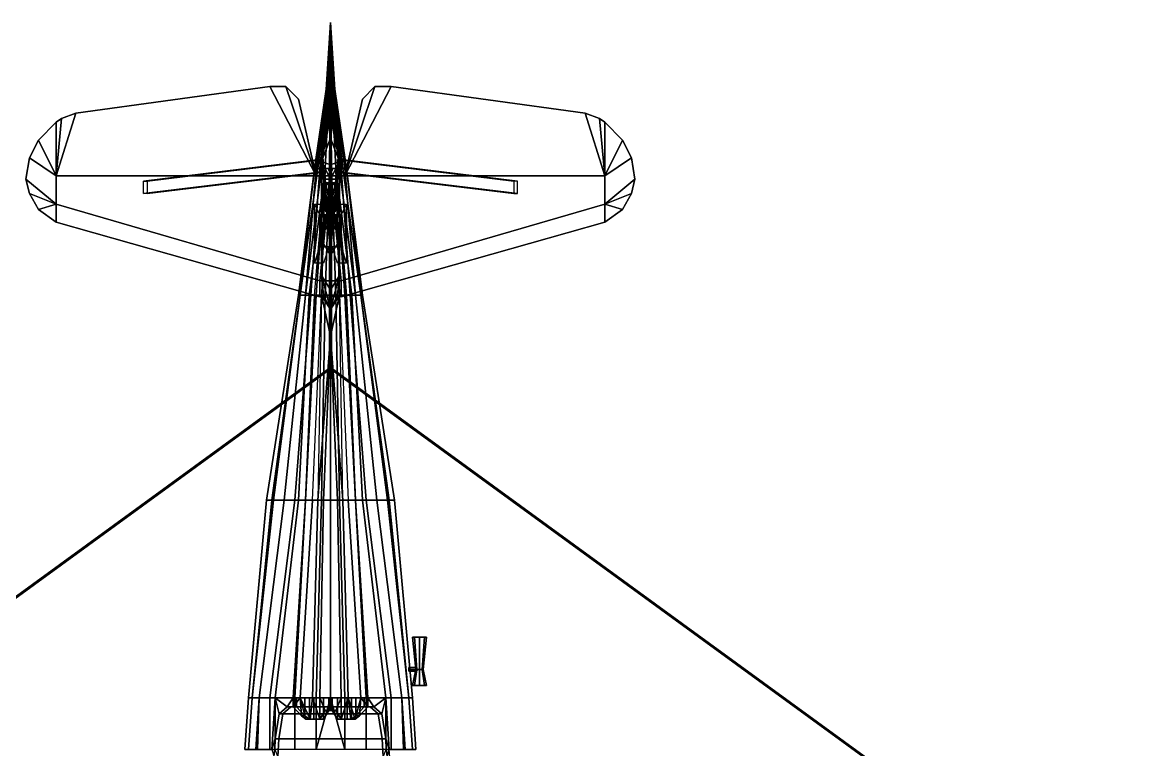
# Model space of a CAD drawing. Header units: millimetres. Extents: x -5.4 to 5.4, y -3.8 to 20.5.
# Drawn here: x -1.73 to 4.55, y -0.27 to 3.81 of the extents above; entities that cross this region are included whole.
import ezdxf

# ---------------------------------------------------------------- set-up
doc = ezdxf.new("R2010")
doc.units = ezdxf.units.MM
for name, color, linetype in [('cab_internals', 3, 'Continuous'), ('w2', 1, 'Continuous'), ('wing', 5, 'Continuous')]:
    doc.layers.add(name, color=color, linetype=linetype)

msp = doc.modelspace()

# ---------------------------------------------------------------- linework, layer by layer
for points in [[(-0.05, 3.03, 0.86), (0, 3.79, 0.61), (0, 3.81, 0.51), (-0.05, 3.03, 0.86)], [(-0.05, 3.03, 0.86), (0, 3.81, 0.51), (0, 3.81, 0.43), (-0.05, 3.03, 0.86)], [(-0.05, 3.03, 0.86), (0, 3.81, 0.43), (0, 3.76, 0.29), (-0.05, 3.03, 0.86)], [(-0.05, 3.03, 0.86), (0, 3.76, 0.68), (0, 3.79, 0.61), (-0.05, 3.03, 0.86)], [(-0.05, 3.03, 0.86), (0, 3.71, 0.86), (0, 3.78, 0.71), (-0.05, 3.03, 0.86)], [(-0.05, 3.03, 0.86), (0, 3.78, 0.71), (0, 3.78, 0.69), (-0.05, 3.03, 0.86)], [(-0.05, 3.03, 0.86), (0, 3.78, 0.69), (0, 3.76, 0.68), (-0.05, 3.03, 0.86)], [(0, 3.79, 0.61), (0.05, 3.03, 0.86), (0.05, 3.03, 0.86), (0, 3.81, 0.51)], [(0, 3.81, 0.51), (0.05, 3.03, 0.86), (0.05, 3.03, 0.86), (0, 3.81, 0.43)], [(0, 3.81, 0.43), (0.05, 3.03, 0.86), (0.05, 3.03, 0.86), (0, 3.76, 0.29)], [(0, 3.76, 0.68), (0.05, 3.03, 0.86), (0.05, 3.03, 0.86), (0, 3.79, 0.61)], [(0, 3.71, 0.86), (0.05, 3.03, 0.86), (0.05, 3.03, 0.86), (0, 3.78, 0.71)], [(0, 3.78, 0.71), (0.05, 3.03, 0.86), (0.05, 3.03, 0.86), (0, 3.78, 0.69)], [(0, 3.78, 0.69), (0.05, 3.03, 0.86), (0.05, 3.03, 0.86), (0, 3.76, 0.68)], [(-0.05, 3.03, 0.86), (0, 3.76, 0.29), (0, 3.6, 0.16), (-0.05, 3.03, 0.86)], [(-0.05, 3.03, 1.49), (0, 3.44, 1.49), (0, 3.71, 0.86), (-0.05, 3.03, 0.86)], [(0, 3.76, 0.29), (0.05, 3.03, 0.86), (0.05, 3.03, 0.86), (0, 3.6, 0.16)], [(0, 3.44, 1.49), (0.05, 3.03, 1.49), (0.05, 3.03, 0.86), (0, 3.71, 0.86)], [(-0.07, 2.99, 0.45), (0, 3.6, 0.16), (-0.09, 2.99, 0.35), (-0.07, 2.99, 0.45)], [(-0.09, 2.99, 0.35), (0, 3.6, 0.16), (-0.09, 2.99, 0.22), (-0.09, 2.99, 0.35)], [(-0.09, 2.99, 0.22), (0, 3.6, 0.16), (-0.08, 2.99, 0.13), (-0.09, 2.99, 0.22)], [(-0.09, 2.99, 0.22), (0, 3.6, 0.16), (-0.08, 2.99, 0.13), (-0.09, 2.99, 0.22)], [(-0.08, 2.99, 0.13), (0, 3.6, 0.16), (-0.06, 2.99, 0.07), (-0.08, 2.99, 0.13)], [(-0.05, 2.99, 0.52), (0, 3.6, 0.16), (-0.07, 2.99, 0.45), (-0.05, 2.99, 0.52)], [(-0.06, 2.99, 0.07), (0, 3.6, 0.16), (-0.005, 2.99), (-0.06, 2.99, 0.07)], [(-0.05, 3.03, 0.86), (0, 3.6, 0.16), (-0.03, 2.99, 0.57), (-0.05, 3.03, 0.86)], [(-0.03, 2.99, 0.57), (0, 3.6, 0.16), (-0.05, 2.99, 0.52), (-0.03, 2.99, 0.57)], [(0, 3.6, 0.16), (0.005, 2.99), (0.005, 2.99), (-0.005, 2.99)], [(0, 3.6, 0.16), (0.05, 3.03, 0.86), (0.05, 3.03, 0.86), (0.03, 2.99, 0.57)], [(0, 3.6, 0.16), (0.03, 2.99, 0.57), (0.03, 2.99, 0.57), (0.05, 2.99, 0.52)], [(0, 3.6, 0.16), (0.05, 2.99, 0.52), (0.05, 2.99, 0.52), (0.07, 2.99, 0.45)], [(0, 3.6, 0.16), (0.07, 2.99, 0.45), (0.07, 2.99, 0.45), (0.09, 2.99, 0.35)], [(0, 3.6, 0.16), (0.09, 2.99, 0.35), (0.09, 2.99, 0.35), (0.09, 2.99, 0.22)], [(0, 3.6, 0.16), (0.09, 2.99, 0.22), (0.09, 2.99, 0.22), (0.08, 2.99, 0.13)], [(0, 3.6, 0.16), (0.08, 2.99, 0.13), (0.08, 2.99, 0.13), (0.06, 2.99, 0.07)], [(0, 3.6, 0.16), (0.06, 2.99, 0.07), (0.06, 2.99, 0.07), (0.03, 2.99, 0.03)], [(0, 3.6, 0.16), (0.03, 2.99, 0.03), (0.03, 2.99, 0.03), (0.005, 2.99)], [(0, 3.44, 1.49), (-0.05, 3.03, 1.49), (0, 3.39, 1.57)], [(0.05, 3.03, 1.49), (0, 3.44, 1.49), (0, 3.39, 1.57)], [(0, 3.39, 1.57), (-0.05, 3.03, 1.49), (0, 3.32, 1.67)], [(0.05, 3.03, 1.49), (0, 3.39, 1.57), (0, 3.32, 1.67)], [(0, 3.32, 1.67), (-0.05, 3.03, 1.49), (0, 3.28, 1.72)], [(0, 3.28, 1.72), (-0.05, 3.03, 1.49), (0, 3.16, 1.8)], [(0.05, 3.03, 1.49), (0, 3.32, 1.67), (0, 3.28, 1.72)], [(0.05, 3.03, 1.49), (0, 3.28, 1.72), (0, 3.16, 1.8)], [(0, 3.16, 1.8), (-0.05, 3.03, 1.49), (0, 3.01, 1.84)], [(0.05, 3.03, 1.49), (0, 3.16, 1.8), (0, 3.01, 1.84)], [(0, 2.53, 1.57), (-0.05, 3.03, 1.49), (-0.05, 2.59, 1.49), (0, 2.5, 1.49)], [(0, 2.6, 1.67), (-0.05, 3.03, 1.49), (0, 2.53, 1.57)], [(0, 2.66, 1.72), (-0.05, 3.03, 1.49), (0, 2.6, 1.67)], [(0, 2.77, 1.8), (-0.05, 3.03, 1.49), (0, 2.66, 1.72)], [(0, 2.93, 1.84), (-0.05, 3.03, 1.49), (0, 2.77, 1.8)], [(0, 3.01, 1.84), (-0.05, 3.03, 1.49), (0, 2.93, 1.84)], [(-0.05, 2.59, 1.49), (-0.05, 3.03, 1.49), (-0.05, 3.03, 0.86), (-0.05, 2.39, 0.86)], [(0.05, 3.03, 1.49), (0, 2.53, 1.57), (0, 2.5, 1.49), (0.05, 2.59, 1.49)], [(0.05, 3.03, 1.49), (0, 2.6, 1.67), (0, 2.53, 1.57)], [(0.05, 3.03, 1.49), (0, 2.66, 1.72), (0, 2.6, 1.67)], [(0.05, 3.03, 1.49), (0, 2.77, 1.8), (0, 2.66, 1.72)], [(0.05, 3.03, 1.49), (0, 2.93, 1.84), (0, 2.77, 1.8)], [(0.05, 3.03, 1.49), (0, 3.01, 1.84), (0, 2.93, 1.84)], [(0.05, 3.03, 0.86), (0.05, 2.39, 0.86), (0.03, 2.99, 0.57)], [(0.05, 3.03, 1.49), (0.05, 2.59, 1.49), (0.05, 2.39, 0.86), (0.05, 3.03, 0.86)], [(-0.18, 2.28, 0.32), (-0.17, 2.28, 0.41), (-0.07, 2.99, 0.45), (-0.09, 2.99, 0.35)], [(-0.18, 2.28, 0.15), (-0.18, 2.28, 0.32), (-0.09, 2.99, 0.35), (-0.09, 2.99, 0.22)], [(-0.17, 2.28, 0.09), (-0.18, 2.28, 0.15), (-0.09, 2.99, 0.22)], [(-0.14, 2.28), (-0.17, 2.28, 0.09), (-0.09, 2.99, 0.22), (-0.08, 2.99, 0.13)], [(-0.17, 2.28, 0.41), (-0.14, 2.28, 0.48), (-0.05, 2.99, 0.52), (-0.07, 2.99, 0.45)], [(-0.11, 2.28, -0.05), (-0.14, 2.28), (-0.08, 2.99, 0.13), (-0.06, 2.99, 0.07)], [(-0.14, 2.28, 0.48), (-0.12, 2.28, 0.53), (-0.03, 2.99, 0.57), (-0.05, 2.99, 0.52)], [(-0.12, 2.28, 0.53), (-0.09, 2.28, 0.58), (-0.03, 2.99, 0.57)], [(-0.08, 2.28, -0.09), (-0.11, 2.28, -0.05), (-0.06, 2.99, 0.07), (-0.03, 2.99, 0.03)], [(-0.03, 2.28, -0.12), (-0.08, 2.28, -0.09), (-0.03, 2.99, 0.03), (-0.005, 2.99)], [(-0.05, 2.39, 0.86), (-0.03, 2.99, 0.57), (-0.05, 2.28, 0.62), (-0.04, 2.28, 0.74)], [(0, 2.28, -0.12), (-0.03, 2.28, -0.12), (-0.005, 2.99), (0, 2.99)], [(0, 3, 1.82), (-0.01, 2.99, 1.77), (-0.01, 2.99, 2.01), (0, 3, 2.01)], [(0, 2.97, 2.01), (0, 3, 2.01), (-0.01, 2.99, 2.01), (-0.01, 2.98, 2.01)], [(-0.01, 2.99, 1.77), (-0.01, 2.98, 1.77), (-0.01, 2.98, 2.01), (-0.01, 2.99, 2.01)], [(-0.01, 2.98, 1.77), (0, 2.97, 1.82), (0, 2.97, 2.01), (-0.01, 2.98, 2.01)], [(0, 2.98, 1.995), (-0.005, 2.98, 1.99), (-0.005, 1.87, 1.76), (0, 1.87, 1.765)], [(-0.005, 2.98, 1.99), (0, 2.98, 1.985), (0, 1.87, 1.755), (-0.005, 1.87, 1.76)], [(0.01, 2.99, 1.77), (0, 3, 1.82), (0, 3, 2.01), (0.01, 2.99, 2.01)], [(0.01, 2.98, 2.01), (0.01, 2.99, 2.01), (0, 3, 2.01), (0, 2.97, 2.01)], [(0.03, 2.28, -0.12), (0, 2.28, -0.12), (0, 2.99), (0.005, 2.99)], [(0, 2.97, 1.82), (0.01, 2.98, 1.77), (0.01, 2.98, 2.01), (0, 2.97, 2.01)], [(0.005, 2.98, 1.99), (0, 2.98, 1.995), (0, 1.87, 1.765), (0.005, 1.87, 1.76)], [(0, 2.98, 1.985), (0.005, 2.98, 1.99), (0.005, 1.87, 1.76), (0, 1.87, 1.755)], [(0.08, 2.28, -0.09), (0.03, 2.28, -0.12), (0.005, 2.99), (0.03, 2.99, 0.03)], [(0.01, 2.98, 1.77), (0.01, 2.99, 1.77), (0.01, 2.99, 2.01), (0.01, 2.98, 2.01)], [(0.11, 2.28, -0.05), (0.08, 2.28, -0.09), (0.03, 2.99, 0.03), (0.06, 2.99, 0.07)], [(0.05, 2.28, 0.62), (0.09, 2.28, 0.58), (0.03, 2.99, 0.57)], [(0.09, 2.28, 0.58), (0.12, 2.28, 0.53), (0.03, 2.99, 0.57)], [(0.12, 2.28, 0.53), (0.14, 2.28, 0.48), (0.05, 2.99, 0.52), (0.03, 2.99, 0.57)], [(0.03, 2.99, 0.57), (0.05, 2.39, 0.86), (0.04, 2.28, 0.74), (0.05, 2.28, 0.62)], [(0.14, 2.28, 0.48), (0.17, 2.28, 0.41), (0.07, 2.99, 0.45), (0.05, 2.99, 0.52)], [(0.14, 2.28), (0.11, 2.28, -0.05), (0.06, 2.99, 0.07), (0.08, 2.99, 0.13)], [(0.17, 2.28, 0.41), (0.18, 2.28, 0.32), (0.09, 2.99, 0.35), (0.07, 2.99, 0.45)], [(0.17, 2.28, 0.09), (0.14, 2.28), (0.08, 2.99, 0.13), (0.09, 2.99, 0.22)], [(0.18, 2.28, 0.32), (0.18, 2.28, 0.15), (0.09, 2.99, 0.22), (0.09, 2.99, 0.35)], [(0.18, 2.28, 0.15), (0.17, 2.28, 0.09), (0.09, 2.99, 0.22)], [(0.03, 2.95, 0.03), (0.03, 2.87, -0.28), (-0.03, 2.87, -0.28), (-0.03, 2.95, 0.03)], [(-0.03, 2.87, -0.28), (-0.03, 2.82, -0.28), (-0.03, 2.83, 0.01), (-0.03, 2.95, 0.03)], [(-0.03, 2.93, -0.3), (-0.03, 2.9, -0.31), (-0.03, 2.75, -0.28), (-0.03, 2.91, -0.28)], [(0.03, 2.91, -0.28), (0.03, 2.93, -0.3), (-0.03, 2.93, -0.3), (-0.03, 2.91, -0.28)], [(0.03, 2.93, -0.3), (0.03, 2.9, -0.31), (-0.03, 2.9, -0.31), (-0.03, 2.93, -0.3)], [(-0.03, 2.91, -0.28), (-0.03, 2.75, -0.28), (0.03, 2.75, -0.28), (0.03, 2.91, -0.28)], [(-0.03, 2.9, -0.31), (-0.03, 2.82, -0.31), (-0.03, 2.75, -0.28)], [(0.03, 2.9, -0.31), (0.03, 2.82, -0.31), (-0.03, 2.82, -0.31), (-0.03, 2.9, -0.31)], [(0.03, 2.83, 0.01), (0.03, 2.82, -0.28), (0.03, 2.87, -0.28), (0.03, 2.95, 0.03)], [(0.03, 2.75, -0.28), (0.03, 2.9, -0.31), (0.03, 2.93, -0.3), (0.03, 2.91, -0.28)], [(0.03, 2.75, -0.28), (0.03, 2.82, -0.31), (0.03, 2.9, -0.31), (0.03, 2.75, -0.28)], [(-0.03, 2.83, 0.01), (-0.03, 2.82, -0.28), (0.03, 2.82, -0.28), (0.03, 2.83, 0.01)], [(-0.06, 2.73, -0.08), (-0.09, 2.79, 0.04), (-0.04, 2.79, 0.04), (-0.01, 2.73, -0.08)], [(-0.09, 2.46, 0.04), (-0.09, 2.79, 0.04), (-0.06, 2.73, -0.08), (-0.06, 2.55, -0.08)], [(-0.03, 2.75, -0.28), (-0.03, 2.82, -0.31), (0.03, 2.82, -0.31), (0.03, 2.75, -0.28)], [(-0.02, 2.73, -0.2), (-0.02, 2.82, -0.28), (-0.02, 2.78, -0.28), (-0.02, 2.69, -0.2)], [(0.02, 2.73, -0.2), (0.02, 2.82, -0.28), (-0.02, 2.82, -0.28), (-0.02, 2.73, -0.2)], [(-0.02, 2.69, -0.2), (-0.02, 2.78, -0.28), (0.02, 2.78, -0.28), (0.02, 2.69, -0.2)], [(0.01, 2.73, -0.08), (0.04, 2.79, 0.04), (0.09, 2.79, 0.04), (0.06, 2.73, -0.08)], [(0.02, 2.69, -0.2), (0.02, 2.78, -0.28), (0.02, 2.82, -0.28), (0.02, 2.73, -0.2)], [(0.09, 2.46, 0.04), (0.06, 2.55, -0.08), (0.06, 2.73, -0.08), (0.09, 2.79, 0.04)], [(-0.03, 2.73, -0.2), (-0.06, 2.73, -0.08), (-0.01, 2.73, -0.08), (0, 2.73, -0.12)], [(-0.06, 2.55, -0.08), (-0.06, 2.73, -0.08), (-0.03, 2.73, -0.2), (-0.03, 2.68, -0.2)], [(-0.03, 2.68, -0.2), (-0.03, 2.73, -0.2), (0.03, 2.73, -0.2), (0.03, 2.68, -0.2)], [(-0.03, 2.73, -0.2), (0, 2.73, -0.12), (0, 2.73, -0.12), (0.03, 2.73, -0.2)], [(0, 2.73, -0.12), (0.01, 2.73, -0.08), (0.06, 2.73, -0.08), (0.03, 2.73, -0.2)], [(0.06, 2.55, -0.08), (0.03, 2.68, -0.2), (0.03, 2.73, -0.2), (0.06, 2.73, -0.08)], [(-0.06, 2.55, -0.08), (-0.03, 2.68, -0.2), (0, 2.5933, -0.12), (-0.01, 2.55, -0.08)], [(0, 2.5933, -0.12), (-0.03, 2.68, -0.2), (0.03, 2.68, -0.2), (0, 2.5933, -0.12)], [(0.01, 2.55, -0.08), (0, 2.5933, -0.12), (0.03, 2.68, -0.2), (0.06, 2.55, -0.08)], [(0, 2.5, 1.49), (-0.05, 2.59, 1.49), (-0.05, 2.39, 0.86), (0, 2.31, 0.86)], [(0.05, 2.59, 1.49), (0, 2.5, 1.49), (0, 2.31, 0.86), (0.05, 2.39, 0.86)], [(-0.09, 2.46, 0.04), (-0.06, 2.55, -0.08), (-0.01, 2.55, -0.08), (-0.04, 2.46, 0.04)], [(0.04, 2.46, 0.04), (0.01, 2.55, -0.08), (0.06, 2.55, -0.08), (0.09, 2.46, 0.04)], [(0, 2.31, 0.86), (-0.05, 2.39, 0.86), (-0.02, 2.28, 0.78), (0, 2.28, 0.79)], [(-0.05, 2.39, 0.86), (-0.05, 2.39, 0.86), (-0.04, 2.28, 0.74), (-0.02, 2.28, 0.78)], [(0.05, 2.39, 0.86), (0, 2.31, 0.86), (0, 2.28, 0.79), (0.02, 2.28, 0.78)], [(0.05, 2.39, 0.86), (0.05, 2.39, 0.86), (0.02, 2.28, 0.78), (0.04, 2.28, 0.74)], [(-0.17, 2.28, 0.41), (-0.18, 2.28, 0.32), (-0.36, 1.13, 0.19), (-0.33, 1.13, 0.34)], [(-0.18, 2.28, 0.32), (-0.18, 2.28, 0.15), (-0.36, 1.13, 0.11), (-0.36, 1.13, 0.19)], [(-0.18, 2.28, 0.15), (-0.17, 2.28, 0.09), (-0.32, 1.13, -0.04), (-0.36, 1.13, 0.11)], [(-0.14, 2.28, 0.48), (-0.17, 2.28, 0.41), (-0.33, 1.13, 0.34), (-0.26, 1.13, 0.48)], [(-0.17, 2.28, 0.09), (-0.14, 2.28), (-0.26, 1.13, -0.14), (-0.32, 1.13, -0.04)], [(-0.14, 2.28), (-0.11, 2.28, -0.05), (-0.2, 1.13, -0.22), (-0.26, 1.13, -0.14)], [(-0.12, 2.28, 0.53), (-0.14, 2.28, 0.48), (-0.26, 1.13, 0.48), (-0.18, 1.13, 0.58)], [(-0.11, 2.28, -0.05), (-0.08, 2.28, -0.09), (-0.14, 1.13, -0.27), (-0.2, 1.13, -0.22)], [(-0.09, 2.28, 0.58), (-0.12, 2.28, 0.53), (-0.18, 1.13, 0.58), (-0.14, 1.13, 0.62)], [(-0.08, 2.28, -0.09), (-0.03, 2.28, -0.12), (-0.05, 1.13, -0.3), (-0.14, 1.13, -0.27)], [(-0.05, 2.28, 0.62), (-0.09, 2.28, 0.58), (-0.14, 1.13, 0.62), (-0.1, 1.13, 0.66)], [(-0.05, 2.28, 0.62), (-0.05, 2.28, 0.62), (-0.07, 1.13, 0.73), (0, 2.05, 0.65)], [(-0.03, 2.28, -0.12), (0, 2.28, -0.12), (0, 1.13, -0.31), (-0.05, 1.13, -0.3)], [(-0.05, 2.28, 0.62), (-0.05, 2.28, 0.62), (0, 2.05, 0.65), (0, 2.2, 0.69)], [(-0.05, 2.28, 0.62), (-0.05, 2.28, 0.62), (0, 2.2, 0.69), (-0.04, 2.28, 0.74)], [(-0.04, 2.28, 0.74), (-0.04, 2.28, 0.74), (0, 2.2, 0.69), (-0.02, 2.28, 0.78)], [(-0.02, 2.28, 0.78), (-0.02, 2.28, 0.78), (0, 2.2, 0.69), (0, 2.28, 0.79)], [(0, 2.28, -0.12), (0.03, 2.28, -0.12), (0.05, 1.13, -0.3), (0, 1.13, -0.31)], [(0.05, 2.28, 0.62), (0.05, 2.28, 0.62), (0, 2.05, 0.65), (0.07, 1.13, 0.73)], [(0, 2.28, 0.79), (0, 2.28, 0.79), (0, 2.2, 0.69), (0.02, 2.28, 0.78)], [(0.02, 2.28, 0.78), (0.02, 2.28, 0.78), (0, 2.2, 0.69), (0.04, 2.28, 0.74)], [(0.04, 2.28, 0.74), (0.04, 2.28, 0.74), (0, 2.2, 0.69), (0.05, 2.28, 0.62)], [(0, 2.2, 0.69), (0, 2.2, 0.69), (0, 2.05, 0.65), (0.05, 2.28, 0.62)], [(0.03, 2.28, -0.12), (0.08, 2.28, -0.09), (0.14, 1.13, -0.27), (0.05, 1.13, -0.3)], [(0.09, 2.28, 0.58), (0.05, 2.28, 0.62), (0.1, 1.13, 0.66), (0.14, 1.13, 0.62)], [(0.08, 2.28, -0.09), (0.11, 2.28, -0.05), (0.2, 1.13, -0.22), (0.14, 1.13, -0.27)], [(0.12, 2.28, 0.53), (0.09, 2.28, 0.58), (0.14, 1.13, 0.62), (0.18, 1.13, 0.58)], [(0.11, 2.28, -0.05), (0.14, 2.28), (0.26, 1.13, -0.14), (0.2, 1.13, -0.22)], [(0.14, 2.28, 0.48), (0.12, 2.28, 0.53), (0.18, 1.13, 0.58), (0.26, 1.13, 0.48)], [(0.14, 2.28), (0.17, 2.28, 0.09), (0.32, 1.13, -0.04), (0.26, 1.13, -0.14)], [(0.17, 2.28, 0.41), (0.14, 2.28, 0.48), (0.26, 1.13, 0.48), (0.33, 1.13, 0.34)], [(0.18, 2.28, 0.32), (0.17, 2.28, 0.41), (0.33, 1.13, 0.34), (0.36, 1.13, 0.19)], [(0.17, 2.28, 0.09), (0.18, 2.28, 0.15), (0.36, 1.13, 0.11), (0.32, 1.13, -0.04)], [(0.18, 2.28, 0.15), (0.18, 2.28, 0.32), (0.36, 1.13, 0.19), (0.36, 1.13, 0.11)], [(0, 2.05, 0.65), (0, 2.05, 0.65), (-0.07, 1.13, 0.73), (-0.04, 1.13, 0.75)], [(0, 2.05, 0.65), (0, 2.05, 0.65), (-0.04, 1.13, 0.75), (0, 1.13, 0.76)], [(0, 2.05, 0.65), (0, 2.05, 0.65), (0, 1.13, 0.76), (0.04, 1.13, 0.75)], [(0, 2.05, 0.65), (0, 2.05, 0.65), (0.04, 1.13, 0.75), (0.07, 1.13, 0.73)], [(-0.46, 0.02, 0.14), (-0.44, 0.02, 0.25), (-0.33, 1.13, 0.34), (-0.36, 1.13, 0.19)], [(-0.46, 0.02, 0.05), (-0.46, 0.02, 0.14), (-0.36, 1.13, 0.19), (-0.36, 1.13, 0.11)], [(-0.44, 0.02, -0.07), (-0.46, 0.02, 0.05), (-0.36, 1.13, 0.11), (-0.32, 1.13, -0.04)], [(-0.44, 0.02, 0.25), (-0.4, 0.02, 0.38), (-0.26, 1.13, 0.48), (-0.33, 1.13, 0.34)], [(-0.4, 0.02, -0.17), (-0.44, 0.02, -0.07), (-0.32, 1.13, -0.04), (-0.26, 1.13, -0.14)], [(-0.4, 0.02, 0.38), (-0.31, 0.02, 0.51), (-0.18, 1.13, 0.58), (-0.26, 1.13, 0.48)], [(-0.34, 0.02, -0.27), (-0.4, 0.02, -0.17), (-0.26, 1.13, -0.14), (-0.2, 1.13, -0.22)], [(-0.2, 0.02, -0.39), (-0.34, 0.02, -0.27), (-0.2, 1.13, -0.22), (-0.14, 1.13, -0.27)], [(-0.31, 0.02, 0.51), (-0.21, 0.02, 0.6), (-0.14, 1.13, 0.62), (-0.18, 1.13, 0.58)], [(-0.21, 0.02, 0.6), (-0.17, 0.02, 0.64), (-0.1, 1.13, 0.66), (-0.14, 1.13, 0.62)], [(-0.08, 0.02, -0.43), (-0.2, 0.02, -0.39), (-0.14, 1.13, -0.27), (-0.05, 1.13, -0.3)], [(-0.17, 0.02, 0.64), (-0.1, 0.02, 0.84), (-0.07, 1.13, 0.73), (-0.1, 1.13, 0.66)], [(-0.1, 0.02, 0.84), (-0.06, 0.02, 0.89), (-0.04, 1.13, 0.75), (-0.07, 1.13, 0.73)], [(0, 0.02, -0.44), (-0.08, 0.02, -0.43), (-0.05, 1.13, -0.3), (0, 1.13, -0.31)], [(-0.06, 0.02, 0.89), (0, 0.02, 0.91), (0, 1.13, 0.76), (-0.04, 1.13, 0.75)], [(0, 0.02, 0.91), (0.06, 0.02, 0.89), (0.04, 1.13, 0.75), (0, 1.13, 0.76)], [(0.08, 0.02, -0.43), (0, 0.02, -0.44), (0, 1.13, -0.31), (0.05, 1.13, -0.3)], [(0.06, 0.02, 0.89), (0.1, 0.02, 0.84), (0.07, 1.13, 0.73), (0.04, 1.13, 0.75)], [(0.2, 0.02, -0.39), (0.08, 0.02, -0.43), (0.05, 1.13, -0.3), (0.14, 1.13, -0.27)], [(0.1, 0.02, 0.84), (0.17, 0.02, 0.64), (0.1, 1.13, 0.66), (0.07, 1.13, 0.73)], [(0.17, 0.02, 0.64), (0.21, 0.02, 0.6), (0.14, 1.13, 0.62), (0.1, 1.13, 0.66)], [(0.34, 0.02, -0.27), (0.2, 0.02, -0.39), (0.14, 1.13, -0.27), (0.2, 1.13, -0.22)], [(0.21, 0.02, 0.6), (0.31, 0.02, 0.51), (0.18, 1.13, 0.58), (0.14, 1.13, 0.62)], [(0.31, 0.02, 0.51), (0.4, 0.02, 0.38), (0.26, 1.13, 0.48), (0.18, 1.13, 0.58)], [(0.4, 0.02, -0.17), (0.34, 0.02, -0.27), (0.2, 1.13, -0.22), (0.26, 1.13, -0.14)], [(0.44, 0.02, -0.07), (0.4, 0.02, -0.17), (0.26, 1.13, -0.14), (0.32, 1.13, -0.04)], [(0.4, 0.02, 0.38), (0.44, 0.02, 0.25), (0.33, 1.13, 0.34), (0.26, 1.13, 0.48)], [(0.46, 0.02, 0.05), (0.44, 0.02, -0.07), (0.32, 1.13, -0.04), (0.36, 1.13, 0.11)], [(0.44, 0.02, 0.25), (0.46, 0.02, 0.14), (0.36, 1.13, 0.19), (0.33, 1.13, 0.34)], [(0.46, 0.02, 0.14), (0.46, 0.02, 0.05), (0.36, 1.13, 0.11), (0.36, 1.13, 0.19)], [(0.46, 0.36, -0.11), (0.4717, 0.36, -0.1383), (0.4859, 0.18, -0.1241), (0.48, 0.18, -0.11)], [(0.4717, 0.36, -0.0817), (0.46, 0.36, -0.11), (0.48, 0.18, -0.11), (0.4859, 0.18, -0.0959)], [(0.46, 0.36, -0.11), (0.5283, 0.36, -0.0817), (0.54, 0.36, -0.11), (0.4717, 0.36, -0.1383)], [(0.4717, 0.36, -0.0817), (0.5, 0.36, -0.07), (0.5283, 0.36, -0.0817), (0.46, 0.36, -0.11)], [(0.4717, 0.36, -0.1383), (0.5, 0.36, -0.15), (0.5, 0.18, -0.13), (0.4859, 0.18, -0.1241)], [(0.5, 0.36, -0.07), (0.4717, 0.36, -0.0817), (0.4859, 0.18, -0.0959), (0.5, 0.18, -0.09)], [(0.4717, 0.36, -0.1383), (0.54, 0.36, -0.11), (0.5283, 0.36, -0.1383), (0.5, 0.36, -0.15)], [(0.5, 0.36, -0.15), (0.5283, 0.36, -0.1383), (0.5141, 0.18, -0.1241), (0.5, 0.18, -0.13)], [(0.5283, 0.36, -0.0817), (0.5, 0.36, -0.07), (0.5, 0.18, -0.09), (0.5141, 0.18, -0.0959)], [(0.5283, 0.36, -0.1383), (0.54, 0.36, -0.11), (0.52, 0.18, -0.11), (0.5141, 0.18, -0.1241)], [(0.54, 0.36, -0.11), (0.5283, 0.36, -0.0817), (0.5141, 0.18, -0.0959), (0.52, 0.18, -0.11)], [(0.44, 0.18, -0.12), (0.44, 0.19, -0.11), (0.48, 0.19, -0.11), (0.49, 0.18, -0.12)], [(0.44, 0.19, -0.11), (0.44, 0.18, -0.1), (0.49, 0.18, -0.1), (0.48, 0.19, -0.11)], [(0.44, 0.17, -0.11), (0.44, 0.18, -0.12), (0.49, 0.18, -0.12), (0.48, 0.17, -0.11)], [(0.44, 0.18, -0.1), (0.44, 0.17, -0.11), (0.48, 0.17, -0.11), (0.49, 0.18, -0.1)], [(0.46, 0.09, -0.11), (0.4717, 0.09, -0.0817), (0.4859, 0.18, -0.0959), (0.48, 0.18, -0.11)], [(0.4717, 0.09, -0.1383), (0.46, 0.09, -0.11), (0.48, 0.18, -0.11), (0.4859, 0.18, -0.1241)], [(0.4717, 0.09, -0.0817), (0.5, 0.09, -0.07), (0.5, 0.18, -0.09), (0.4859, 0.18, -0.0959)], [(0.5, 0.09, -0.15), (0.4717, 0.09, -0.1383), (0.4859, 0.18, -0.1241), (0.5, 0.18, -0.13)], [(0.5, 0.09, -0.07), (0.5283, 0.09, -0.0817), (0.5141, 0.18, -0.0959), (0.5, 0.18, -0.09)], [(0.5283, 0.09, -0.1383), (0.5, 0.09, -0.15), (0.5, 0.18, -0.13), (0.5141, 0.18, -0.1241)], [(0.5283, 0.09, -0.0817), (0.54, 0.09, -0.11), (0.52, 0.18, -0.11), (0.5141, 0.18, -0.0959)], [(0.54, 0.09, -0.11), (0.5283, 0.09, -0.1383), (0.5141, 0.18, -0.1241), (0.52, 0.18, -0.11)], [(0.54, 0.09, -0.11), (0.4717, 0.09, -0.0817), (0.46, 0.09, -0.11), (0.5283, 0.09, -0.1383)], [(0.5283, 0.09, -0.1383), (0.46, 0.09, -0.11), (0.4717, 0.09, -0.1383), (0.5, 0.09, -0.15)], [(0.5283, 0.09, -0.0817), (0.5, 0.09, -0.07), (0.4717, 0.09, -0.0817), (0.54, 0.09, -0.11)], [(-0.44, 0.02, 0.25), (-0.46, 0.02, 0.14), (-0.48, -0.27, 0.09), (-0.46, -0.27, 0.2)], [(-0.46, 0.02, 0.14), (-0.46, 0.02, 0.05), (-0.48, -0.27, -0.01), (-0.48, -0.27, 0.09)], [(-0.46, 0.02, 0.05), (-0.44, 0.02, -0.07), (-0.46, -0.27, -0.12), (-0.48, -0.27, -0.01)], [(-0.4, 0.02, 0.38), (-0.44, 0.02, 0.25), (-0.46, -0.27, 0.2), (-0.42, -0.27, 0.33)], [(-0.44, 0.02, -0.07), (-0.4, 0.02, -0.17), (-0.41, -0.27, -0.23), (-0.46, -0.27, -0.12)], [(-0.31, 0.02, 0.51), (-0.4, 0.02, 0.38), (-0.42, -0.27, 0.33), (-0.33, -0.27, 0.47)], [(-0.4, 0.02, -0.17), (-0.34, 0.02, -0.27), (-0.34, -0.27, -0.32), (-0.41, -0.27, -0.23)], [(-0.34, 0.02, -0.27), (-0.2, 0.02, -0.39), (-0.2, -0.27, -0.42), (-0.34, -0.27, -0.32)], [(-0.33, -0.27, 0.47), (-0.31, -0.21, 0.49), (-0.31, 0.02, 0.51)], [(-0.31, -0.21, 0.49), (-0.2878, -0.07, 0.53), (-0.31, 0.02, 0.51)], [(-0.2878, -0.07, 0.53), (-0.2433, -0.03, 0.57), (-0.31, 0.02, 0.51)], [(-0.2433, -0.03, 0.57), (-0.21, 0.02, 0.6), (-0.31, 0.02, 0.51)], [(-0.21, -0.03, 0.6), (-0.21, 0.02, 0.6), (-0.2433, -0.03, 0.57)], [(-0.163, -0.08, 0.66), (-0.17, 0.02, 0.64), (-0.21, -0.03, 0.6)], [(-0.17, 0.02, 0.64), (-0.21, 0.02, 0.6), (-0.21, -0.03, 0.6)], [(-0.2, 0.02, -0.39), (-0.08, 0.02, -0.43), (-0.08, -0.27, -0.46), (-0.2, -0.27, -0.42)], [(-0.1385, -0.1, 0.73), (-0.17, 0.02, 0.64), (-0.163, -0.08, 0.66)], [(-0.114, -0.1, 0.8), (-0.17, 0.02, 0.64), (-0.1385, -0.1, 0.73)], [(-0.1, 0.02, 0.84), (-0.17, 0.02, 0.64), (-0.114, -0.1, 0.8)], [(-0.1, 0.02, 0.84), (-0.114, -0.1, 0.8), (-0.06, -0.1, 0.89)], [(-0.06, 0.02, 0.89), (-0.1, 0.02, 0.84), (-0.06, -0.1, 0.89)], [(-0.08, 0.02, -0.43), (0, 0.02, -0.44), (-0.08, -0.27, -0.46)], [(-0.08, -0.27, -0.46), (0, 0.02, -0.44), (0.08, -0.27, -0.46)], [(-0.03, -0.05, 0.9), (0, -0.05, 0.91), (0, 0.02, 0.91), (-0.06, 0.02, 0.89)], [(-0.03, -0.05, 0.9), (-0.06, 0.02, 0.89), (-0.06, -0.1, 0.89)], [(0, 0.02, -0.44), (0.08, 0.02, -0.43), (0.08, -0.27, -0.46)], [(0, -0.05, 0.91), (0.03, -0.05, 0.9), (0.06, 0.02, 0.89), (0, 0.02, 0.91)], [(0.06, -0.1, 0.89), (0.06, 0.02, 0.89), (0.03, -0.05, 0.9)], [(0.06, -0.1, 0.89), (0.114, -0.1, 0.8), (0.1, 0.02, 0.84)], [(0.06, -0.1, 0.89), (0.1, 0.02, 0.84), (0.06, 0.02, 0.89)], [(0.08, 0.02, -0.43), (0.2, 0.02, -0.39), (0.2, -0.27, -0.42), (0.08, -0.27, -0.46)], [(0.1385, -0.1, 0.73), (0.17, 0.02, 0.64), (0.1, 0.02, 0.84)], [(0.114, -0.1, 0.8), (0.1385, -0.1, 0.73), (0.1, 0.02, 0.84)], [(0.163, -0.08, 0.66), (0.17, 0.02, 0.64), (0.1385, -0.1, 0.73)], [(0.21, -0.03, 0.6), (0.17, 0.02, 0.64), (0.163, -0.08, 0.66)], [(0.21, 0.02, 0.6), (0.17, 0.02, 0.64), (0.21, -0.03, 0.6)], [(0.2, 0.02, -0.39), (0.34, 0.02, -0.27), (0.34, -0.27, -0.32), (0.2, -0.27, -0.42)], [(0.21, 0.02, 0.6), (0.2433, -0.03, 0.57), (0.31, 0.02, 0.51)], [(0.21, 0.02, 0.6), (0.21, -0.03, 0.6), (0.2433, -0.03, 0.57)], [(0.2433, -0.03, 0.57), (0.2878, -0.07, 0.53), (0.31, 0.02, 0.51)], [(0.2878, -0.07, 0.53), (0.31, -0.21, 0.49), (0.31, 0.02, 0.51)], [(0.4, 0.02, 0.38), (0.31, 0.02, 0.51), (0.33, -0.27, 0.47), (0.42, -0.27, 0.33)], [(0.31, -0.21, 0.49), (0.33, -0.27, 0.47), (0.31, 0.02, 0.51)], [(0.34, 0.02, -0.27), (0.4, 0.02, -0.17), (0.41, -0.27, -0.23), (0.34, -0.27, -0.32)], [(0.44, 0.02, 0.25), (0.4, 0.02, 0.38), (0.42, -0.27, 0.33), (0.46, -0.27, 0.2)], [(0.4, 0.02, -0.17), (0.44, 0.02, -0.07), (0.46, -0.27, -0.12), (0.41, -0.27, -0.23)], [(0.46, 0.02, 0.14), (0.44, 0.02, 0.25), (0.46, -0.27, 0.2), (0.48, -0.27, 0.09)], [(0.44, 0.02, -0.07), (0.46, 0.02, 0.05), (0.48, -0.27, -0.01), (0.46, -0.27, -0.12)], [(0.46, 0.02, 0.05), (0.46, 0.02, 0.14), (0.48, -0.27, 0.09), (0.48, -0.27, -0.01)], [(-0.2233, -0.03, 0.57), (-0.2433, -0.03, 0.57), (-0.2878, -0.07, 0.53), (-0.2678, -0.07, 0.53)], [(-0.19, -0.03, 0.6), (-0.21, -0.03, 0.6), (-0.2433, -0.03, 0.57), (-0.2233, -0.03, 0.57)], [(-0.143, -0.08, 0.66), (-0.163, -0.08, 0.66), (-0.21, -0.03, 0.6), (-0.19, -0.03, 0.6)], [(-0.01, -0.05, 0.9), (-0.03, -0.05, 0.9), (-0.06, -0.1, 0.89), (-0.04, -0.1, 0.89)], [(0.03, -0.05, 0.9), (0.01, -0.05, 0.9), (0.04, -0.1, 0.89), (0.06, -0.1, 0.89)], [(0.163, -0.08, 0.66), (0.143, -0.08, 0.66), (0.19, -0.03, 0.6), (0.21, -0.03, 0.6)], [(0.21, -0.03, 0.6), (0.19, -0.03, 0.6), (0.2233, -0.03, 0.57), (0.2433, -0.03, 0.57)], [(0.2433, -0.03, 0.57), (0.2233, -0.03, 0.57), (0.2678, -0.07, 0.53), (0.2878, -0.07, 0.53)], [(-0.2678, -0.07, 0.53), (-0.2878, -0.07, 0.53), (-0.31, -0.21, 0.49), (-0.29, -0.21, 0.49)], [(-0.1185, -0.1, 0.73), (-0.1385, -0.1, 0.73), (-0.163, -0.08, 0.66), (-0.143, -0.08, 0.66)], [(-0.094, -0.1, 0.8), (-0.114, -0.1, 0.8), (-0.1385, -0.1, 0.73), (-0.1185, -0.1, 0.73)], [(-0.04, -0.1, 0.89), (-0.06, -0.1, 0.89), (-0.114, -0.1, 0.8), (-0.094, -0.1, 0.8)], [(0.06, -0.1, 0.89), (0.04, -0.1, 0.89), (0.094, -0.1, 0.8), (0.114, -0.1, 0.8)], [(0.114, -0.1, 0.8), (0.094, -0.1, 0.8), (0.1185, -0.1, 0.73), (0.1385, -0.1, 0.73)], [(0.1385, -0.1, 0.73), (0.1185, -0.1, 0.73), (0.143, -0.08, 0.66), (0.163, -0.08, 0.66)], [(0.2878, -0.07, 0.53), (0.2678, -0.07, 0.53), (0.29, -0.21, 0.49), (0.31, -0.21, 0.49)], [(-0.33, -0.27, 0.47), (-0.3129, -0.27, 0.49), (-0.31, -0.21, 0.49)], [(-0.29, -0.21, 0.49), (-0.31, -0.21, 0.49), (-0.3129, -0.27, 0.49), (-0.2963, -0.31, 0.49)], [(0.31, -0.21, 0.49), (0.29, -0.21, 0.49), (0.2963, -0.31, 0.49), (0.3129, -0.27, 0.49)], [(0.3129, -0.27, 0.49), (0.33, -0.27, 0.47), (0.31, -0.21, 0.49)], [(-0.33, -0.27, 0.47), (-0.3163, -0.31, 0.49), (-0.3129, -0.27, 0.49)], [(0.3163, -0.31, 0.49), (0.33, -0.27, 0.47), (0.3129, -0.27, 0.49)], [(0.37, -0.74, 0.47), (0.33, -0.27, 0.47), (0.3163, -0.31, 0.49)]]:
    msp.add_3dface(points)
at = {"layer": 'cab_internals'}
for points in [[(-0.143, 0.02, 0.66), (-0.143, -0.08, 0.66), (-0.19, -0.03, 0.6), (-0.19, 0.02, 0.6)], [(-0.19, 0.02, 0.6), (-0.19, -0.03, 0.6), (-0.19, -0.03, 0.49), (-0.19, 0.02, 0.49)], [(-0.19, 0.02, 0.49), (0.19, 0.02, 0.49), (0.19, 0.02, 0.6), (-0.19, 0.02, 0.6)], [(-0.19, 0.02, 0.6), (0.19, 0.02, 0.6), (0.143, 0.02, 0.66), (-0.143, 0.02, 0.66)], [(-0.19, -0.03, 0.49), (0.19, -0.03, 0.49), (0.19, 0.02, 0.49), (-0.19, 0.02, 0.49)], [(-0.1185, 0.02, 0.73), (-0.1185, -0.1, 0.73), (-0.143, -0.08, 0.66), (-0.143, 0.02, 0.66)], [(-0.143, 0.02, 0.66), (0.143, 0.02, 0.66), (0.1185, 0.02, 0.73), (-0.1185, 0.02, 0.73)], [(-0.094, 0.02, 0.8), (-0.094, -0.1, 0.8), (-0.1185, -0.1, 0.73), (-0.1185, 0.02, 0.73)], [(-0.1185, 0.02, 0.73), (0.1185, 0.02, 0.73), (0.094, 0.02, 0.8), (-0.094, 0.02, 0.8)], [(-0.04, 0.02, 0.89), (-0.04, -0.1, 0.89), (-0.094, -0.1, 0.8), (-0.094, 0.02, 0.8)], [(-0.094, 0.02, 0.8), (0.094, 0.02, 0.8), (0.04, 0.02, 0.89), (-0.04, 0.02, 0.89)], [(-0.01, 0.02, 0.9), (-0.01, -0.05, 0.9), (-0.04, -0.1, 0.89), (-0.04, 0.02, 0.89)], [(-0.04, 0.02, 0.89), (0.04, 0.02, 0.89), (0.01, 0.02, 0.9), (-0.01, 0.02, 0.9)], [(0.01, 0.02, 0.9), (0.01, -0.05, 0.9), (-0.01, -0.05, 0.9), (-0.01, 0.02, 0.9)], [(0.04, 0.02, 0.89), (0.04, -0.1, 0.89), (0.01, -0.05, 0.9), (0.01, 0.02, 0.9)], [(0.094, 0.02, 0.8), (0.094, -0.1, 0.8), (0.04, -0.1, 0.89), (0.04, 0.02, 0.89)], [(0.1185, 0.02, 0.73), (0.1185, -0.1, 0.73), (0.094, -0.1, 0.8), (0.094, 0.02, 0.8)], [(0.143, 0.02, 0.66), (0.143, -0.08, 0.66), (0.1185, -0.1, 0.73), (0.1185, 0.02, 0.73)], [(0.19, 0.02, 0.6), (0.19, -0.03, 0.6), (0.143, -0.08, 0.66), (0.143, 0.02, 0.66)], [(0.19, 0.02, 0.49), (0.19, -0.03, 0.49), (0.19, -0.03, 0.6), (0.19, 0.02, 0.6)], [(-0.2233, -0.03, 0.57), (-0.2678, -0.07, 0.53), (-0.2678, -0.07, 0.49), (-0.2233, -0.03, 0.49)], [(-0.2678, -0.07, 0.49), (0.2678, -0.07, 0.49), (0.2233, -0.03, 0.49), (-0.2233, -0.03, 0.49)], [(-0.19, -0.03, 0.6), (-0.2233, -0.03, 0.57), (-0.2233, -0.03, 0.49), (-0.19, -0.03, 0.49)], [(0.19, -0.03, 0.49), (0.2233, -0.03, 0.49), (0.2233, -0.03, 0.57), (0.19, -0.03, 0.6)], [(0.2233, -0.03, 0.49), (0.2678, -0.07, 0.49), (0.2678, -0.07, 0.53), (0.2233, -0.03, 0.57)], [(-0.29, -0.21, 0.49), (0.29, -0.21, 0.49), (0.2678, -0.07, 0.49), (-0.2678, -0.07, 0.49)], [(-0.2678, -0.07, 0.53), (-0.29, -0.21, 0.49), (-0.29, -0.21, 0.49), (-0.2678, -0.07, 0.49)], [(0.2678, -0.07, 0.49), (0.29, -0.21, 0.49), (0.29, -0.21, 0.49), (0.2678, -0.07, 0.53)], [(-0.2963, -0.31, 0.49), (0.2963, -0.31, 0.49), (0.29, -0.21, 0.49), (-0.29, -0.21, 0.49)]]:
    msp.add_3dface(points, dxfattribs=at)
at = {"layer": 'w2'}
for points in [[(0.34, 3.45, 0.54), (0.08, 2.95, 0.51), (1.54, 2.95, 0.51), (1.43, 3.3, 0.54)], [(0.08, 2.95, 0.57), (0.34, 3.45, 0.54), (1.43, 3.3, 0.54), (1.54, 2.95, 0.57)], [(0.18, 3.38, 0.54), (0.08, 2.95, 0.51), (0.08, 2.95, 0.51), (0.25, 3.45, 0.54)], [(0.25, 3.45, 0.54), (0.08, 2.95, 0.51), (0.08, 2.95, 0.51), (0.34, 3.45, 0.54)], [(0.08, 2.95, 0.57), (0.18, 3.38, 0.54), (0.25, 3.45, 0.54)], [(0.08, 2.95, 0.57), (0.25, 3.45, 0.54), (0.34, 3.45, 0.54)], [(0.08, 2.95, 0.54), (0.08, 2.95, 0.51), (0.18, 3.38, 0.54)], [(0.08, 2.95, 0.57), (0.08, 2.95, 0.54), (0.18, 3.38, 0.54)], [(1.51, 3.27, 0.54), (1.43, 3.3, 0.54), (1.54, 2.95, 0.51)], [(1.54, 2.95, 0.57), (1.54, 2.95, 0.57), (1.43, 3.3, 0.54), (1.51, 3.27, 0.54)], [(1.54, 2.95, 0.57), (1.54, 2.95, 0.57), (1.51, 3.27, 0.54), (1.54, 3.25, 0.54)], [(1.54, 3.25, 0.54), (1.51, 3.27, 0.54), (1.54, 2.95, 0.51)], [(1.64, 3.15, 0.54), (1.54, 3.25, 0.54), (1.54, 2.95, 0.51)], [(1.54, 2.95, 0.57), (1.54, 2.95, 0.57), (1.54, 3.25, 0.54), (1.64, 3.15, 0.54)], [(1.54, 2.95, 0.57), (1.54, 2.95, 0.57), (1.64, 3.15, 0.54), (1.69, 3.05, 0.54)], [(1.69, 3.05, 0.54), (1.64, 3.15, 0.54), (1.54, 2.95, 0.51)], [(0.04, 3.04, 0.12), (0.06, 3.04, 0.12), (1.05, 2.92, 0.51), (1.03, 2.92, 0.51)], [(0.04, 2.97, 0.12), (0.04, 3.04, 0.12), (1.03, 2.92, 0.51), (1.03, 2.85, 0.51)], [(0.06, 3.04, 0.12), (0.06, 2.97, 0.12), (1.05, 2.85, 0.51), (1.05, 2.92, 0.51)], [(1.71, 2.93, 0.54), (1.69, 3.05, 0.54), (1.54, 2.95, 0.51), (1.54, 2.79, 0.51)], [(1.54, 2.79, 0.57), (1.54, 2.95, 0.57), (1.69, 3.05, 0.54), (1.71, 2.93, 0.54)], [(0.06, 2.97, 0.12), (0.04, 2.97, 0.12), (1.03, 2.85, 0.51), (1.05, 2.85, 0.51)], [(0, 2.95, 0.51), (0.06, 2.36, 0.51), (1.54, 2.79, 0.51), (1.54, 2.95, 0.51)], [(0.06, 2.36, 0.57), (0, 2.95, 0.57), (1.54, 2.95, 0.57), (1.54, 2.79, 0.57)], [(0, 2.36, 0.57), (0, 2.95, 0.57), (0, 2.95, 0.57), (0.06, 2.36, 0.57)], [(0, 2.95, 0.57), (0, 2.95, 0.51), (0.08, 2.95, 0.51), (0.08, 2.95, 0.57)], [(1.54, 2.79, 0.57), (1.54, 2.79, 0.57), (1.71, 2.93, 0.54), (1.69, 2.85, 0.54)], [(1.69, 2.85, 0.54), (1.71, 2.93, 0.54), (1.54, 2.79, 0.51)], [(1.64, 2.76, 0.54), (1.69, 2.85, 0.54), (1.54, 2.79, 0.51)], [(1.54, 2.79, 0.57), (1.54, 2.79, 0.57), (1.69, 2.85, 0.54), (1.64, 2.76, 0.54)], [(0.06, 2.36, 0.51), (0.06, 2.27, 0.54), (1.54, 2.69, 0.54), (1.54, 2.79, 0.51)], [(0.06, 2.27, 0.54), (0.06, 2.36, 0.57), (1.54, 2.79, 0.57), (1.54, 2.69, 0.54)], [(1.54, 2.79, 0.57), (1.54, 2.79, 0.57), (1.64, 2.76, 0.54), (1.54, 2.69, 0.54)], [(1.54, 2.69, 0.54), (1.64, 2.76, 0.54), (1.54, 2.79, 0.51)], [(0, 2.27, 0.54), (0, 2.36, 0.57), (0.06, 2.36, 0.57), (0.06, 2.27, 0.54)], [(0, 1.87, 1.755), (-0.005, 1.87, 1.76), (4.545, -1.44, 1.09), (4.55, -1.44, 1.085)], [(-0.005, 1.87, 1.76), (0, 1.87, 1.765), (4.55, -1.44, 1.095), (4.545, -1.44, 1.09)], [(0.005, 1.87, 1.76), (0, 1.87, 1.755), (4.55, -1.44, 1.085), (4.555, -1.44, 1.09)], [(0, 1.87, 1.765), (0.005, 1.87, 1.76), (4.555, -1.44, 1.09), (4.55, -1.44, 1.095)]]:
    msp.add_3dface(points, dxfattribs=at)
at = {"layer": 'wing'}
for points in [[(-0.08, 2.95, 0.57), (-0.34, 3.45, 0.54), (-1.43, 3.3, 0.54), (-1.54, 2.95, 0.57)], [(-0.34, 3.45, 0.54), (-0.08, 2.95, 0.51), (-1.54, 2.95, 0.51), (-1.43, 3.3, 0.54)], [(-0.08, 2.95, 0.57), (-0.25, 3.45, 0.54), (-0.34, 3.45, 0.54)], [(-0.25, 3.45, 0.54), (-0.08, 2.95, 0.51), (-0.08, 2.95, 0.51), (-0.34, 3.45, 0.54)], [(-0.08, 2.95, 0.57), (-0.18, 3.38, 0.54), (-0.25, 3.45, 0.54)], [(-0.18, 3.38, 0.54), (-0.08, 2.95, 0.51), (-0.08, 2.95, 0.51), (-0.25, 3.45, 0.54)], [(-0.08, 2.95, 0.57), (-0.08, 2.95, 0.54), (-0.18, 3.38, 0.54)], [(-0.08, 2.95, 0.54), (-0.08, 2.95, 0.51), (-0.18, 3.38, 0.54)], [(-1.54, 2.95, 0.57), (-1.54, 2.95, 0.57), (-1.43, 3.3, 0.54), (-1.51, 3.27, 0.54)], [(-1.51, 3.27, 0.54), (-1.43, 3.3, 0.54), (-1.54, 2.95, 0.51)], [(-1.54, 3.25, 0.54), (-1.51, 3.27, 0.54), (-1.54, 2.95, 0.51)], [(-1.54, 2.95, 0.57), (-1.54, 2.95, 0.57), (-1.51, 3.27, 0.54), (-1.54, 3.25, 0.54)], [(-1.54, 2.95, 0.57), (-1.54, 2.95, 0.57), (-1.54, 3.25, 0.54), (-1.64, 3.15, 0.54)], [(-1.64, 3.15, 0.54), (-1.54, 3.25, 0.54), (-1.54, 2.95, 0.51)], [(-1.69, 3.05, 0.54), (-1.64, 3.15, 0.54), (-1.54, 2.95, 0.51)], [(-1.54, 2.95, 0.57), (-1.54, 2.95, 0.57), (-1.64, 3.15, 0.54), (-1.69, 3.05, 0.54)], [(-1.54, 2.79, 0.57), (-1.54, 2.95, 0.57), (-1.69, 3.05, 0.54), (-1.71, 2.93, 0.54)], [(-1.71, 2.93, 0.54), (-1.69, 3.05, 0.54), (-1.54, 2.95, 0.51), (-1.54, 2.79, 0.51)], [(-0.06, 3.04, 0.12), (-0.06, 2.97, 0.12), (-1.05, 2.85, 0.51), (-1.05, 2.92, 0.51)], [(-0.04, 3.04, 0.12), (-0.06, 3.04, 0.12), (-1.05, 2.92, 0.51), (-1.03, 2.92, 0.51)], [(-0.04, 2.97, 0.12), (-0.04, 3.04, 0.12), (-1.03, 2.92, 0.51), (-1.03, 2.85, 0.51)], [(-0.06, 2.97, 0.12), (-0.04, 2.97, 0.12), (-1.03, 2.85, 0.51), (-1.05, 2.85, 0.51)], [(-1.69, 2.85, 0.54), (-1.71, 2.93, 0.54), (-1.54, 2.79, 0.51)], [(-1.54, 2.79, 0.57), (-1.54, 2.79, 0.57), (-1.71, 2.93, 0.54), (-1.69, 2.85, 0.54)], [(-0.06, 2.36, 0.57), (0, 2.95, 0.57), (-1.54, 2.95, 0.57), (-1.54, 2.79, 0.57)], [(0, 2.95, 0.51), (-0.06, 2.36, 0.51), (-1.54, 2.79, 0.51), (-1.54, 2.95, 0.51)], [(0, 2.95, 0.57), (0, 2.95, 0.51), (-0.08, 2.95, 0.51), (-0.08, 2.95, 0.57)], [(0, 2.36, 0.57), (0, 2.95, 0.57), (0, 2.95, 0.57), (-0.06, 2.36, 0.57)], [(-1.54, 2.79, 0.57), (-1.54, 2.79, 0.57), (-1.69, 2.85, 0.54), (-1.64, 2.76, 0.54)], [(-1.64, 2.76, 0.54), (-1.69, 2.85, 0.54), (-1.54, 2.79, 0.51)], [(-1.54, 2.69, 0.54), (-1.64, 2.76, 0.54), (-1.54, 2.79, 0.51)], [(-1.54, 2.79, 0.57), (-1.54, 2.79, 0.57), (-1.64, 2.76, 0.54), (-1.54, 2.69, 0.54)], [(-0.06, 2.27, 0.54), (-0.06, 2.36, 0.57), (-1.54, 2.79, 0.57), (-1.54, 2.69, 0.54)], [(-0.06, 2.36, 0.51), (-0.06, 2.27, 0.54), (-1.54, 2.69, 0.54), (-1.54, 2.79, 0.51)], [(0, 2.27, 0.54), (0, 2.36, 0.57), (-0.06, 2.36, 0.57), (-0.06, 2.27, 0.54)], [(0, 1.87, 1.765), (-0.005, 1.87, 1.76), (-4.555, -1.44, 1.09), (-4.55, -1.44, 1.095)], [(-0.005, 1.87, 1.76), (0, 1.87, 1.755), (-4.55, -1.44, 1.085), (-4.555, -1.44, 1.09)], [(0.005, 1.87, 1.76), (0, 1.87, 1.765), (-4.55, -1.44, 1.095), (-4.545, -1.44, 1.09)], [(0, 1.87, 1.755), (0.005, 1.87, 1.76), (-4.545, -1.44, 1.09), (-4.55, -1.44, 1.085)]]:
    msp.add_3dface(points, dxfattribs=at)

doc.saveas('drawing.dxf')
